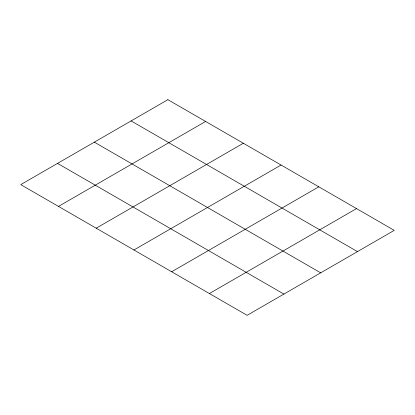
<?xml version="1.0" encoding="UTF-8"?>
<svg xmlns="http://www.w3.org/2000/svg" width="415" height="415" viewBox="0 0 415 415"><rect width="100%" height="100%" fill="white"/><g stroke="black" fill="none" stroke-linecap="round" stroke-linejoin="round"><path stroke-width="0.62" d="M58.479 206.411L205.612 121.46M96.202 228.193L243.34 143.242M133.931 249.975L281.069 165.025M171.66 271.758L318.798 186.807M209.388 293.54L356.521 208.589M131.104 120.915L357.465 251.609M94.319 142.153L320.681 272.847M57.535 163.391L283.896 294.085M167.888 99.683L20.75 184.628L247.112 315.317L394.25 230.372L167.888 99.683"/></g></svg>
